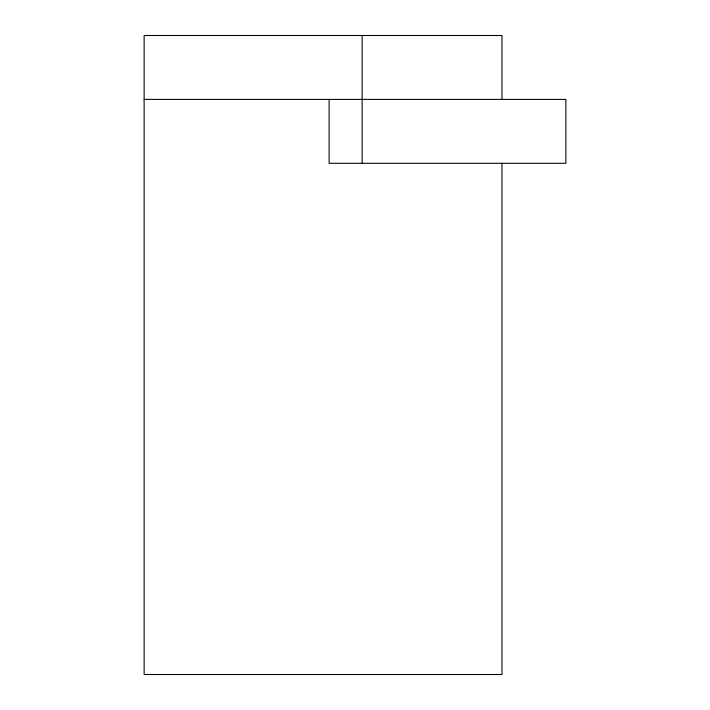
<?xml version="1.0" encoding="UTF-8"?>
<svg xmlns="http://www.w3.org/2000/svg" width="710" height="710" viewBox="0 0 710 710"><rect width="100%" height="100%" fill="white"/><g stroke="black" fill="none" stroke-linecap="round" stroke-linejoin="round"><path stroke-width="1.06" d="M144.13 99.4L565.87 99.4L565.87 163.3L329.112 163.3L329.112 99.4M501.97 99.4L501.97 35.5L144.13 35.5L144.13 674.5L501.97 674.5L501.97 163.3M362.135 35.5L362.135 163.3"/></g></svg>
